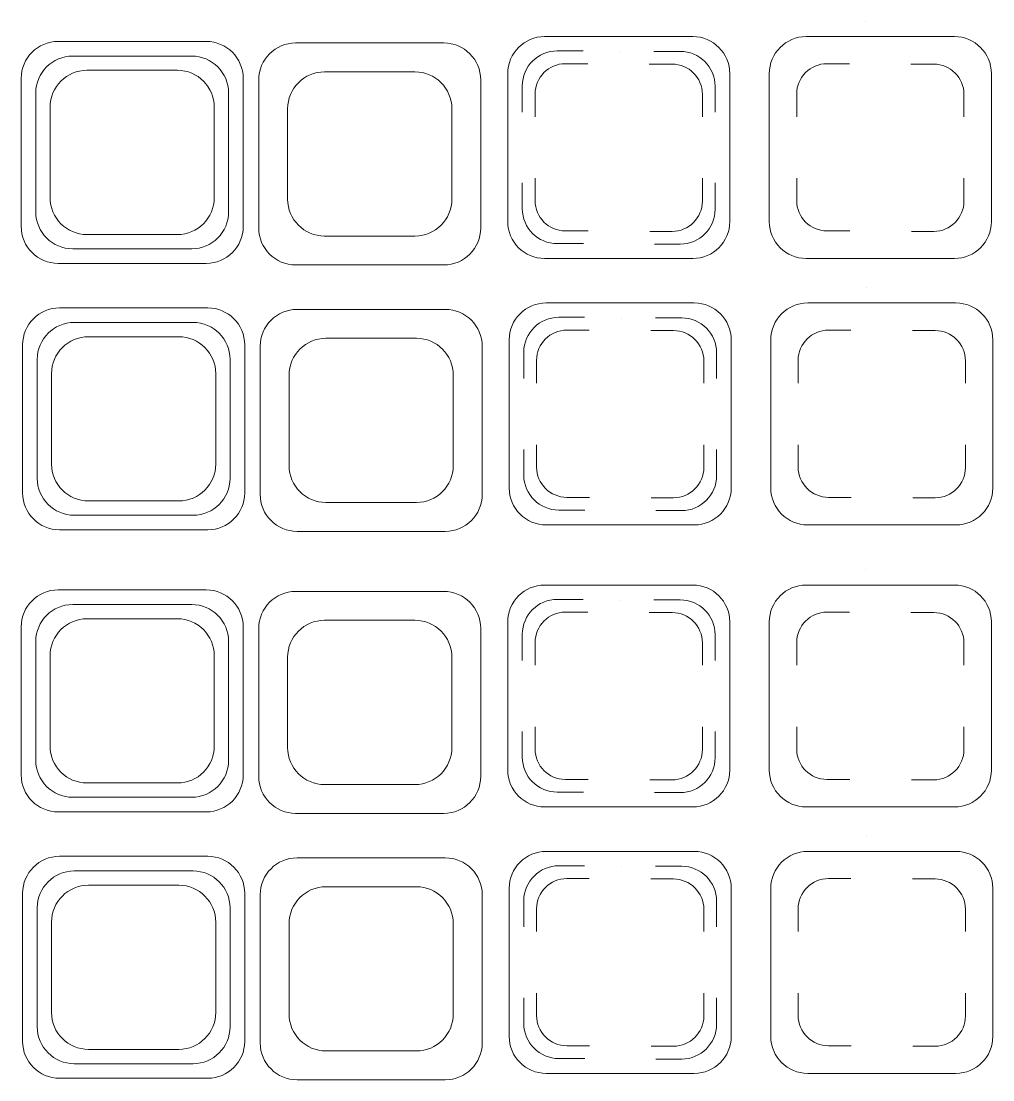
# Model space of a CAD drawing. Header units: inches. Extents: x 7.8 to 21.2, y -17.5 to -10.1.
# Drawn here: x 7.816 to 11.107, y -17.489 to -13.903 of the extents above; entities that cross this region are included whole.
import ezdxf

# ---------------------------------------------------------------- set-up
doc = ezdxf.new("R2010")
doc.units = ezdxf.units.IN
doc.header["$MEASUREMENT"] = 0
doc.layers.add('Layer 1', color=7, linetype='Continuous')

# ---------------------------------------------------------------- blocks, each defined once
blk = doc.blocks.new('block 35')
at = {"layer": 'Layer 1', "color": 179, "lineweight": 18, "true_color": 0x231f20}
for points in [[(9.5137, -14.211), (9.5137, -14.211), (9.5137, -14.1219), (9.5137, -14.1219), (9.5137, -14.0569), (9.5669, -14.0037), (9.6319, -14.0037), (9.6319, -14.0037), (9.7193, -14.0037), (9.7193, -14.0037)], [(9.721, -14.6568), (9.721, -14.6568), (9.6319, -14.6568), (9.6319, -14.6568), (9.5669, -14.6568), (9.5137, -14.6036), (9.5137, -14.5386), (9.5137, -14.5386), (9.5137, -14.4512), (9.5137, -14.4512)], [(10.1668, -14.4512), (10.1668, -14.4512), (10.1668, -14.5403), (10.1668, -14.5403), (10.1668, -14.6053), (10.1136, -14.6585), (10.0486, -14.6585), (10.0486, -14.6585), (9.9612, -14.6585), (9.9612, -14.6585)]]:
    blk.add_open_spline(points, degree=3, knots=[0, 0, 0, 0, 1, 1, 1, 2, 2, 2, 3, 3, 3, 3], dxfattribs=at)
blk = doc.blocks.new('block 34')
at = {"layer": 'Layer 1', "color": 179, "lineweight": 18, "true_color": 0x231f20}
blk.add_open_spline([(9.9595, -14.0055), (9.9595, -14.0055), (10.0486, -14.0055), (10.0486, -14.0055), (10.1136, -14.0055), (10.1668, -14.0587), (10.1668, -14.1237), (10.1668, -14.1237), (10.1668, -14.211), (10.1668, -14.211)], degree=3, knots=[0, 0, 0, 0, 1, 1, 1, 2, 2, 2, 3, 3, 3, 3], dxfattribs=at)
at = {"layer": 'Layer 1'}
blk.add_blockref('block 35', (0, 0), dxfattribs=at)
blk = doc.blocks.new('block 36')
at = {"layer": 'Layer 1', "color": 179, "lineweight": 18, "true_color": 0x231f20}
for points in [[(9.5569, -14.2269), (9.5569, -14.2269), (9.5569, -14.1496), (9.5569, -14.1496), (9.5569, -14.0932), (9.6031, -14.0471), (9.6595, -14.0471), (9.6595, -14.0471), (9.7353, -14.0471), (9.7353, -14.0471)], [(9.9437, -14.0486), (9.9437, -14.0486), (10.021, -14.0486), (10.021, -14.0486), (10.0774, -14.0486), (10.1235, -14.0947), (10.1235, -14.1512), (10.1235, -14.1512), (10.1235, -14.2269), (10.1235, -14.2269)], [(9.7368, -14.6137), (9.7368, -14.6137), (9.6595, -14.6137), (9.6595, -14.6137), (9.6031, -14.6137), (9.5569, -14.5675), (9.5569, -14.5111), (9.5569, -14.5111), (9.5569, -14.4353), (9.5569, -14.4353)], [(10.1235, -14.4353), (10.1235, -14.4353), (10.1235, -14.5126), (10.1235, -14.5126), (10.1235, -14.569), (10.0774, -14.6152), (10.021, -14.6152), (10.021, -14.6152), (9.9452, -14.6152), (9.9452, -14.6152)]]:
    blk.add_open_spline(points, degree=3, knots=[0, 0, 0, 0, 1, 1, 1, 2, 2, 2, 3, 3, 3, 3], dxfattribs=at)
blk = doc.blocks.new('block 37')
at = {"layer": 'Layer 1', "color": 179, "lineweight": 18, "true_color": 0x231f20}
for points in [[(10.4429, -14.2269), (10.4429, -14.2269), (10.4429, -14.1496), (10.4429, -14.1496), (10.4429, -14.0932), (10.4891, -14.0471), (10.5455, -14.0471), (10.5455, -14.0471), (10.6213, -14.0471), (10.6213, -14.0471)], [(10.8296, -14.0486), (10.8296, -14.0486), (10.9069, -14.0486), (10.9069, -14.0486), (10.9634, -14.0486), (11.0095, -14.0947), (11.0095, -14.1512), (11.0095, -14.1512), (11.0095, -14.2269), (11.0095, -14.2269)], [(10.6228, -14.6137), (10.6228, -14.6137), (10.5455, -14.6137), (10.5455, -14.6137), (10.4891, -14.6137), (10.4429, -14.5675), (10.4429, -14.5111), (10.4429, -14.5111), (10.4429, -14.4353), (10.4429, -14.4353)], [(11.0095, -14.4353), (11.0095, -14.4353), (11.0095, -14.5126), (11.0095, -14.5126), (11.0095, -14.569), (10.9634, -14.6152), (10.9069, -14.6152), (10.9069, -14.6152), (10.8312, -14.6152), (10.8312, -14.6152)]]:
    blk.add_open_spline(points, degree=3, knots=[0, 0, 0, 0, 1, 1, 1, 2, 2, 2, 3, 3, 3, 3], dxfattribs=at)
blk = doc.blocks.new('block 39')
at = {"layer": 'Layer 1', "color": 179, "lineweight": 18, "true_color": 0x231f20}
for points in [[(9.5186, -15.1136), (9.5186, -15.1136), (9.5186, -15.0245), (9.5186, -15.0245), (9.5186, -14.9594), (9.5718, -14.9062), (9.6369, -14.9062), (9.6369, -14.9062), (9.7242, -14.9062), (9.7242, -14.9062)], [(9.7259, -15.5593), (9.7259, -15.5593), (9.6369, -15.5593), (9.6369, -15.5593), (9.5718, -15.5593), (9.5186, -15.5061), (9.5186, -15.4411), (9.5186, -15.4411), (9.5186, -15.3537), (9.5186, -15.3537)], [(10.1717, -15.3537), (10.1717, -15.3537), (10.1717, -15.4428), (10.1717, -15.4428), (10.1717, -15.5078), (10.1185, -15.561), (10.0535, -15.561), (10.0535, -15.561), (9.9661, -15.561), (9.9661, -15.561)]]:
    blk.add_open_spline(points, degree=3, knots=[0, 0, 0, 0, 1, 1, 1, 2, 2, 2, 3, 3, 3, 3], dxfattribs=at)
blk = doc.blocks.new('block 38')
at = {"layer": 'Layer 1', "color": 179, "lineweight": 18, "true_color": 0x231f20}
blk.add_open_spline([(9.9644, -14.908), (9.9644, -14.908), (10.0535, -14.908), (10.0535, -14.908), (10.1185, -14.908), (10.1717, -14.9612), (10.1717, -15.0262), (10.1717, -15.0262), (10.1717, -15.1136), (10.1717, -15.1136)], degree=3, knots=[0, 0, 0, 0, 1, 1, 1, 2, 2, 2, 3, 3, 3, 3], dxfattribs=at)
at = {"layer": 'Layer 1'}
blk.add_blockref('block 39', (0, 0), dxfattribs=at)
blk = doc.blocks.new('block 40')
at = {"layer": 'Layer 1', "color": 179, "lineweight": 18, "true_color": 0x231f20}
for points in [[(9.5619, -15.1294), (9.5619, -15.1294), (9.5619, -15.0522), (9.5619, -15.0522), (9.5619, -14.9957), (9.608, -14.9496), (9.6644, -14.9496), (9.6644, -14.9496), (9.7402, -14.9496), (9.7402, -14.9496)], [(9.9486, -14.9511), (9.9486, -14.9511), (10.0259, -14.9511), (10.0259, -14.9511), (10.0823, -14.9511), (10.1285, -14.9973), (10.1285, -15.0537), (10.1285, -15.0537), (10.1285, -15.1294), (10.1285, -15.1294)], [(9.7417, -15.5162), (9.7417, -15.5162), (9.6644, -15.5162), (9.6644, -15.5162), (9.608, -15.5162), (9.5619, -15.47), (9.5619, -15.4136), (9.5619, -15.4136), (9.5619, -15.3378), (9.5619, -15.3378)], [(10.1285, -15.3378), (10.1285, -15.3378), (10.1285, -15.4151), (10.1285, -15.4151), (10.1285, -15.4715), (10.0823, -15.5177), (10.0259, -15.5177), (10.0259, -15.5177), (9.9501, -15.5177), (9.9501, -15.5177)]]:
    blk.add_open_spline(points, degree=3, knots=[0, 0, 0, 0, 1, 1, 1, 2, 2, 2, 3, 3, 3, 3], dxfattribs=at)
blk = doc.blocks.new('block 41')
at = {"layer": 'Layer 1', "color": 179, "lineweight": 18, "true_color": 0x231f20}
for points in [[(10.4478, -15.1294), (10.4478, -15.1294), (10.4478, -15.0522), (10.4478, -15.0522), (10.4478, -14.9957), (10.494, -14.9496), (10.5504, -14.9496), (10.5504, -14.9496), (10.6262, -14.9496), (10.6262, -14.9496)], [(10.8346, -14.9511), (10.8346, -14.9511), (10.9119, -14.9511), (10.9119, -14.9511), (10.9683, -14.9511), (11.0144, -14.9973), (11.0144, -15.0537), (11.0144, -15.0537), (11.0144, -15.1294), (11.0144, -15.1294)], [(10.6277, -15.5162), (10.6277, -15.5162), (10.5504, -15.5162), (10.5504, -15.5162), (10.494, -15.5162), (10.4478, -15.47), (10.4478, -15.4136), (10.4478, -15.4136), (10.4478, -15.3378), (10.4478, -15.3378)], [(11.0144, -15.3378), (11.0144, -15.3378), (11.0144, -15.4151), (11.0144, -15.4151), (11.0144, -15.4715), (10.9683, -15.5177), (10.9119, -15.5177), (10.9119, -15.5177), (10.8361, -15.5177), (10.8361, -15.5177)]]:
    blk.add_open_spline(points, degree=3, knots=[0, 0, 0, 0, 1, 1, 1, 2, 2, 2, 3, 3, 3, 3], dxfattribs=at)
blk = doc.blocks.new('block 51')
at = {"layer": 'Layer 1', "color": 179, "lineweight": 18, "true_color": 0x231f20}
for points in [[(9.5137, -16.069), (9.5137, -16.069), (9.5137, -15.9799), (9.5137, -15.9799), (9.5137, -15.9149), (9.5669, -15.8617), (9.6319, -15.8617), (9.6319, -15.8617), (9.7193, -15.8617), (9.7193, -15.8617)], [(9.721, -16.5147), (9.721, -16.5147), (9.6319, -16.5147), (9.6319, -16.5147), (9.5669, -16.5147), (9.5137, -16.4616), (9.5137, -16.3965), (9.5137, -16.3965), (9.5137, -16.3092), (9.5137, -16.3092)], [(10.1668, -16.3092), (10.1668, -16.3092), (10.1668, -16.3983), (10.1668, -16.3983), (10.1668, -16.4633), (10.1136, -16.5165), (10.0486, -16.5165), (10.0486, -16.5165), (9.9612, -16.5165), (9.9612, -16.5165)]]:
    blk.add_open_spline(points, degree=3, knots=[0, 0, 0, 0, 1, 1, 1, 2, 2, 2, 3, 3, 3, 3], dxfattribs=at)
blk = doc.blocks.new('block 50')
at = {"layer": 'Layer 1', "color": 179, "lineweight": 18, "true_color": 0x231f20}
blk.add_open_spline([(9.9595, -15.8634), (9.9595, -15.8634), (10.0486, -15.8634), (10.0486, -15.8634), (10.1136, -15.8634), (10.1668, -15.9166), (10.1668, -15.9816), (10.1668, -15.9816), (10.1668, -16.069), (10.1668, -16.069)], degree=3, knots=[0, 0, 0, 0, 1, 1, 1, 2, 2, 2, 3, 3, 3, 3], dxfattribs=at)
at = {"layer": 'Layer 1'}
blk.add_blockref('block 51', (0, 0), dxfattribs=at)
blk = doc.blocks.new('block 52')
at = {"layer": 'Layer 1', "color": 179, "lineweight": 18, "true_color": 0x231f20}
for points in [[(9.5569, -16.0849), (9.5569, -16.0849), (9.5569, -16.0076), (9.5569, -16.0076), (9.5569, -15.9512), (9.6031, -15.905), (9.6595, -15.905), (9.6595, -15.905), (9.7353, -15.905), (9.7353, -15.905)], [(9.9437, -15.9065), (9.9437, -15.9065), (10.021, -15.9065), (10.021, -15.9065), (10.0774, -15.9065), (10.1235, -15.9527), (10.1235, -16.0091), (10.1235, -16.0091), (10.1235, -16.0849), (10.1235, -16.0849)], [(9.7368, -16.4716), (9.7368, -16.4716), (9.6595, -16.4716), (9.6595, -16.4716), (9.6031, -16.4716), (9.5569, -16.4255), (9.5569, -16.3691), (9.5569, -16.3691), (9.5569, -16.2933), (9.5569, -16.2933)], [(10.1235, -16.2933), (10.1235, -16.2933), (10.1235, -16.3706), (10.1235, -16.3706), (10.1235, -16.427), (10.0774, -16.4731), (10.021, -16.4731), (10.021, -16.4731), (9.9452, -16.4731), (9.9452, -16.4731)]]:
    blk.add_open_spline(points, degree=3, knots=[0, 0, 0, 0, 1, 1, 1, 2, 2, 2, 3, 3, 3, 3], dxfattribs=at)
blk = doc.blocks.new('block 53')
at = {"layer": 'Layer 1', "color": 179, "lineweight": 18, "true_color": 0x231f20}
for points in [[(10.4429, -16.0849), (10.4429, -16.0849), (10.4429, -16.0076), (10.4429, -16.0076), (10.4429, -15.9512), (10.4891, -15.905), (10.5455, -15.905), (10.5455, -15.905), (10.6213, -15.905), (10.6213, -15.905)], [(10.8296, -15.9065), (10.8296, -15.9065), (10.9069, -15.9065), (10.9069, -15.9065), (10.9634, -15.9065), (11.0095, -15.9527), (11.0095, -16.0091), (11.0095, -16.0091), (11.0095, -16.0849), (11.0095, -16.0849)], [(10.6228, -16.4716), (10.6228, -16.4716), (10.5455, -16.4716), (10.5455, -16.4716), (10.4891, -16.4716), (10.4429, -16.4255), (10.4429, -16.3691), (10.4429, -16.3691), (10.4429, -16.2933), (10.4429, -16.2933)], [(11.0095, -16.2933), (11.0095, -16.2933), (11.0095, -16.3706), (11.0095, -16.3706), (11.0095, -16.427), (10.9634, -16.4731), (10.9069, -16.4731), (10.9069, -16.4731), (10.8312, -16.4731), (10.8312, -16.4731)]]:
    blk.add_open_spline(points, degree=3, knots=[0, 0, 0, 0, 1, 1, 1, 2, 2, 2, 3, 3, 3, 3], dxfattribs=at)
blk = doc.blocks.new('block 55')
at = {"layer": 'Layer 1', "color": 179, "lineweight": 18, "true_color": 0x231f20}
for points in [[(9.5186, -16.9715), (9.5186, -16.9715), (9.5186, -16.8824), (9.5186, -16.8824), (9.5186, -16.8174), (9.5718, -16.7642), (9.6369, -16.7642), (9.6369, -16.7642), (9.7242, -16.7642), (9.7242, -16.7642)], [(9.7259, -17.4173), (9.7259, -17.4173), (9.6369, -17.4173), (9.6369, -17.4173), (9.5718, -17.4173), (9.5186, -17.3641), (9.5186, -17.299), (9.5186, -17.299), (9.5186, -17.2117), (9.5186, -17.2117)], [(10.1717, -17.2117), (10.1717, -17.2117), (10.1717, -17.3008), (10.1717, -17.3008), (10.1717, -17.3658), (10.1185, -17.419), (10.0535, -17.419), (10.0535, -17.419), (9.9661, -17.419), (9.9661, -17.419)]]:
    blk.add_open_spline(points, degree=3, knots=[0, 0, 0, 0, 1, 1, 1, 2, 2, 2, 3, 3, 3, 3], dxfattribs=at)
blk = doc.blocks.new('block 54')
at = {"layer": 'Layer 1', "color": 179, "lineweight": 18, "true_color": 0x231f20}
blk.add_open_spline([(9.9644, -16.7659), (9.9644, -16.7659), (10.0535, -16.7659), (10.0535, -16.7659), (10.1185, -16.7659), (10.1717, -16.8191), (10.1717, -16.8841), (10.1717, -16.8841), (10.1717, -16.9715), (10.1717, -16.9715)], degree=3, knots=[0, 0, 0, 0, 1, 1, 1, 2, 2, 2, 3, 3, 3, 3], dxfattribs=at)
at = {"layer": 'Layer 1'}
blk.add_blockref('block 55', (0, 0), dxfattribs=at)
blk = doc.blocks.new('block 56')
at = {"layer": 'Layer 1', "color": 179, "lineweight": 18, "true_color": 0x231f20}
for points in [[(9.5619, -16.9874), (9.5619, -16.9874), (9.5619, -16.9101), (9.5619, -16.9101), (9.5619, -16.8537), (9.608, -16.8075), (9.6644, -16.8075), (9.6644, -16.8075), (9.7402, -16.8075), (9.7402, -16.8075)], [(9.9486, -16.809), (9.9486, -16.809), (10.0259, -16.809), (10.0259, -16.809), (10.0823, -16.809), (10.1285, -16.8552), (10.1285, -16.9116), (10.1285, -16.9116), (10.1285, -16.9874), (10.1285, -16.9874)], [(9.7417, -17.3741), (9.7417, -17.3741), (9.6644, -17.3741), (9.6644, -17.3741), (9.608, -17.3741), (9.5619, -17.328), (9.5619, -17.2716), (9.5619, -17.2716), (9.5619, -17.1958), (9.5619, -17.1958)], [(10.1285, -17.1958), (10.1285, -17.1958), (10.1285, -17.2731), (10.1285, -17.2731), (10.1285, -17.3295), (10.0823, -17.3756), (10.0259, -17.3756), (10.0259, -17.3756), (9.9501, -17.3756), (9.9501, -17.3756)]]:
    blk.add_open_spline(points, degree=3, knots=[0, 0, 0, 0, 1, 1, 1, 2, 2, 2, 3, 3, 3, 3], dxfattribs=at)
blk = doc.blocks.new('block 57')
at = {"layer": 'Layer 1', "color": 179, "lineweight": 18, "true_color": 0x231f20}
for points in [[(10.4478, -16.9874), (10.4478, -16.9874), (10.4478, -16.9101), (10.4478, -16.9101), (10.4478, -16.8537), (10.494, -16.8075), (10.5504, -16.8075), (10.5504, -16.8075), (10.6262, -16.8075), (10.6262, -16.8075)], [(10.8346, -16.809), (10.8346, -16.809), (10.9119, -16.809), (10.9119, -16.809), (10.9683, -16.809), (11.0144, -16.8552), (11.0144, -16.9116), (11.0144, -16.9116), (11.0144, -16.9874), (11.0144, -16.9874)], [(10.6277, -17.3741), (10.6277, -17.3741), (10.5504, -17.3741), (10.5504, -17.3741), (10.494, -17.3741), (10.4478, -17.328), (10.4478, -17.2716), (10.4478, -17.2716), (10.4478, -17.1958), (10.4478, -17.1958)], [(11.0144, -17.1958), (11.0144, -17.1958), (11.0144, -17.2731), (11.0144, -17.2731), (11.0144, -17.3295), (10.9683, -17.3756), (10.9119, -17.3756), (10.9119, -17.3756), (10.8361, -17.3756), (10.8361, -17.3756)]]:
    blk.add_open_spline(points, degree=3, knots=[0, 0, 0, 0, 1, 1, 1, 2, 2, 2, 3, 3, 3, 3], dxfattribs=at)

msp = doc.modelspace()

# ---------------------------------------------------------------- linework, layer by layer
at = {"layer": 'Layer 1', "lineweight": 0}
for points in [[(10.6756, -13.9031), (10.6756, -13.9031)], [(9.8444, -14.0068), (9.8444, -14.0068)], [(10.6806, -14.8056), (10.6806, -14.8056)], [(9.8493, -14.9093), (9.8493, -14.9093)], [(10.6756, -15.761), (10.6756, -15.761)], [(9.8444, -15.8648), (9.8444, -15.8648)], [(10.6806, -16.6635), (10.6806, -16.6635)], [(9.8493, -16.7673), (9.8493, -16.7673)]]:
    msp.add_lwpolyline(points, dxfattribs=at)
for points in [[(8.4434, -14.7237), (8.4434, -14.7237), (7.9415, -14.7237), (7.9415, -14.7237), (7.8727, -14.7237), (7.8165, -14.6675), (7.8165, -14.5987), (7.8165, -14.5987), (7.8165, -14.0968), (7.8165, -14.0968), (7.8165, -14.028), (7.8727, -13.9718), (7.9415, -13.9718), (7.9415, -13.9718), (8.4434, -13.9718), (8.4434, -13.9718), (8.5122, -13.9718), (8.5684, -14.028), (8.5684, -14.0968), (8.5684, -14.0968), (8.5684, -14.5987), (8.5684, -14.5987), (8.5684, -14.6675), (8.5122, -14.7237), (8.4434, -14.7237)], [(9.2479, -14.7289), (9.2479, -14.7289), (8.7459, -14.7289), (8.7459, -14.7289), (8.6772, -14.7289), (8.6209, -14.6726), (8.6209, -14.6039), (8.6209, -14.6039), (8.6209, -14.1019), (8.6209, -14.1019), (8.6209, -14.0332), (8.6772, -13.9769), (8.7459, -13.9769), (8.7459, -13.9769), (9.2479, -13.9769), (9.2479, -13.9769), (9.3166, -13.9769), (9.3729, -14.0332), (9.3729, -14.1019), (9.3729, -14.1019), (9.3729, -14.6039), (9.3729, -14.6039), (9.3729, -14.6726), (9.3166, -14.7289), (9.2479, -14.7289)], [(10.0912, -14.7071), (10.0912, -14.7071), (9.5893, -14.7071), (9.5893, -14.7071), (9.5205, -14.7071), (9.4643, -14.6509), (9.4643, -14.5821), (9.4643, -14.5821), (9.4643, -14.0802), (9.4643, -14.0802), (9.4643, -14.0114), (9.5205, -13.9552), (9.5893, -13.9552), (9.5893, -13.9552), (10.0912, -13.9552), (10.0912, -13.9552), (10.16, -13.9552), (10.2162, -14.0114), (10.2162, -14.0802), (10.2162, -14.0802), (10.2162, -14.5821), (10.2162, -14.5821), (10.2162, -14.6509), (10.16, -14.7071), (10.0912, -14.7071)], [(10.9772, -14.7071), (10.9772, -14.7071), (10.4752, -14.7071), (10.4752, -14.7071), (10.4065, -14.7071), (10.3502, -14.6509), (10.3502, -14.5821), (10.3502, -14.5821), (10.3502, -14.0802), (10.3502, -14.0802), (10.3502, -14.0114), (10.4065, -13.9552), (10.4752, -13.9552), (10.4752, -13.9552), (10.9772, -13.9552), (10.9772, -13.9552), (11.0459, -13.9552), (11.1022, -14.0114), (11.1022, -14.0802), (11.1022, -14.0802), (11.1022, -14.5821), (11.1022, -14.5821), (11.1022, -14.6509), (11.0459, -14.7071), (10.9772, -14.7071)], [(8.4484, -15.6262), (8.4484, -15.6262), (7.9464, -15.6262), (7.9464, -15.6262), (7.8776, -15.6262), (7.8214, -15.57), (7.8214, -15.5012), (7.8214, -15.5012), (7.8214, -14.9993), (7.8214, -14.9993), (7.8214, -14.9305), (7.8776, -14.8743), (7.9464, -14.8743), (7.9464, -14.8743), (8.4484, -14.8743), (8.4484, -14.8743), (8.5171, -14.8743), (8.5734, -14.9305), (8.5734, -14.9993), (8.5734, -14.9993), (8.5734, -15.5012), (8.5734, -15.5012), (8.5734, -15.57), (8.5171, -15.6262), (8.4484, -15.6262)], [(9.2528, -15.6314), (9.2528, -15.6314), (8.7509, -15.6314), (8.7509, -15.6314), (8.6821, -15.6314), (8.6259, -15.5752), (8.6259, -15.5064), (8.6259, -15.5064), (8.6259, -15.0044), (8.6259, -15.0044), (8.6259, -14.9357), (8.6821, -14.8794), (8.7509, -14.8794), (8.7509, -14.8794), (9.2528, -14.8794), (9.2528, -14.8794), (9.3216, -14.8794), (9.3778, -14.9357), (9.3778, -15.0044), (9.3778, -15.0044), (9.3778, -15.5064), (9.3778, -15.5064), (9.3778, -15.5752), (9.3216, -15.6314), (9.2528, -15.6314)], [(10.0962, -15.6096), (10.0962, -15.6096), (9.5942, -15.6096), (9.5942, -15.6096), (9.5254, -15.6096), (9.4692, -15.5534), (9.4692, -15.4846), (9.4692, -15.4846), (9.4692, -14.9827), (9.4692, -14.9827), (9.4692, -14.9139), (9.5254, -14.8577), (9.5942, -14.8577), (9.5942, -14.8577), (10.0962, -14.8577), (10.0962, -14.8577), (10.1649, -14.8577), (10.2212, -14.9139), (10.2212, -14.9827), (10.2212, -14.9827), (10.2212, -15.4846), (10.2212, -15.4846), (10.2212, -15.5534), (10.1649, -15.6096), (10.0962, -15.6096)], [(10.9821, -15.6096), (10.9821, -15.6096), (10.4802, -15.6096), (10.4802, -15.6096), (10.4114, -15.6096), (10.3552, -15.5534), (10.3552, -15.4846), (10.3552, -15.4846), (10.3552, -14.9827), (10.3552, -14.9827), (10.3552, -14.9139), (10.4114, -14.8577), (10.4802, -14.8577), (10.4802, -14.8577), (10.9821, -14.8577), (10.9821, -14.8577), (11.0509, -14.8577), (11.1071, -14.9139), (11.1071, -14.9827), (11.1071, -14.9827), (11.1071, -15.4846), (11.1071, -15.4846), (11.1071, -15.5534), (11.0509, -15.6096), (10.9821, -15.6096)], [(10.0912, -16.5651), (10.0912, -16.5651), (9.5893, -16.5651), (9.5893, -16.5651), (9.5205, -16.5651), (9.4643, -16.5088), (9.4643, -16.4401), (9.4643, -16.4401), (9.4643, -15.9381), (9.4643, -15.9381), (9.4643, -15.8694), (9.5205, -15.8131), (9.5893, -15.8131), (9.5893, -15.8131), (10.0912, -15.8131), (10.0912, -15.8131), (10.16, -15.8131), (10.2162, -15.8694), (10.2162, -15.9381), (10.2162, -15.9381), (10.2162, -16.4401), (10.2162, -16.4401), (10.2162, -16.5088), (10.16, -16.5651), (10.0912, -16.5651)], [(10.9772, -16.5651), (10.9772, -16.5651), (10.4752, -16.5651), (10.4752, -16.5651), (10.4065, -16.5651), (10.3502, -16.5088), (10.3502, -16.4401), (10.3502, -16.4401), (10.3502, -15.9381), (10.3502, -15.9381), (10.3502, -15.8694), (10.4065, -15.8131), (10.4752, -15.8131), (10.4752, -15.8131), (10.9772, -15.8131), (10.9772, -15.8131), (11.0459, -15.8131), (11.1022, -15.8694), (11.1022, -15.9381), (11.1022, -15.9381), (11.1022, -16.4401), (11.1022, -16.4401), (11.1022, -16.5088), (11.0459, -16.5651), (10.9772, -16.5651)], [(8.4434, -16.5817), (8.4434, -16.5817), (7.9415, -16.5817), (7.9415, -16.5817), (7.8727, -16.5817), (7.8165, -16.5254), (7.8165, -16.4567), (7.8165, -16.4567), (7.8165, -15.9547), (7.8165, -15.9547), (7.8165, -15.886), (7.8727, -15.8297), (7.9415, -15.8297), (7.9415, -15.8297), (8.4434, -15.8297), (8.4434, -15.8297), (8.5122, -15.8297), (8.5684, -15.886), (8.5684, -15.9547), (8.5684, -15.9547), (8.5684, -16.4567), (8.5684, -16.4567), (8.5684, -16.5254), (8.5122, -16.5817), (8.4434, -16.5817)], [(9.2479, -16.5868), (9.2479, -16.5868), (8.7459, -16.5868), (8.7459, -16.5868), (8.6772, -16.5868), (8.6209, -16.5306), (8.6209, -16.4618), (8.6209, -16.4618), (8.6209, -15.9599), (8.6209, -15.9599), (8.6209, -15.8911), (8.6772, -15.8349), (8.7459, -15.8349), (8.7459, -15.8349), (9.2479, -15.8349), (9.2479, -15.8349), (9.3166, -15.8349), (9.3729, -15.8911), (9.3729, -15.9599), (9.3729, -15.9599), (9.3729, -16.4618), (9.3729, -16.4618), (9.3729, -16.5306), (9.3166, -16.5868), (9.2479, -16.5868)], [(8.4484, -17.4842), (8.4484, -17.4842), (7.9464, -17.4842), (7.9464, -17.4842), (7.8776, -17.4842), (7.8214, -17.4279), (7.8214, -17.3592), (7.8214, -17.3592), (7.8214, -16.8572), (7.8214, -16.8572), (7.8214, -16.7885), (7.8776, -16.7322), (7.9464, -16.7322), (7.9464, -16.7322), (8.4484, -16.7322), (8.4484, -16.7322), (8.5171, -16.7322), (8.5734, -16.7885), (8.5734, -16.8572), (8.5734, -16.8572), (8.5734, -17.3592), (8.5734, -17.3592), (8.5734, -17.4279), (8.5171, -17.4842), (8.4484, -17.4842)], [(9.2528, -17.4894), (9.2528, -17.4894), (8.7509, -17.4894), (8.7509, -17.4894), (8.6821, -17.4894), (8.6259, -17.4331), (8.6259, -17.3644), (8.6259, -17.3644), (8.6259, -16.8624), (8.6259, -16.8624), (8.6259, -16.7936), (8.6821, -16.7374), (8.7509, -16.7374), (8.7509, -16.7374), (9.2528, -16.7374), (9.2528, -16.7374), (9.3216, -16.7374), (9.3778, -16.7936), (9.3778, -16.8624), (9.3778, -16.8624), (9.3778, -17.3644), (9.3778, -17.3644), (9.3778, -17.4331), (9.3216, -17.4894), (9.2528, -17.4894)], [(10.0962, -17.4676), (10.0962, -17.4676), (9.5942, -17.4676), (9.5942, -17.4676), (9.5254, -17.4676), (9.4692, -17.4113), (9.4692, -17.3426), (9.4692, -17.3426), (9.4692, -16.8406), (9.4692, -16.8406), (9.4692, -16.7719), (9.5254, -16.7156), (9.5942, -16.7156), (9.5942, -16.7156), (10.0962, -16.7156), (10.0962, -16.7156), (10.1649, -16.7156), (10.2212, -16.7719), (10.2212, -16.8406), (10.2212, -16.8406), (10.2212, -17.3426), (10.2212, -17.3426), (10.2212, -17.4113), (10.1649, -17.4676), (10.0962, -17.4676)], [(10.9821, -17.4676), (10.9821, -17.4676), (10.4802, -17.4676), (10.4802, -17.4676), (10.4114, -17.4676), (10.3552, -17.4113), (10.3552, -17.3426), (10.3552, -17.3426), (10.3552, -16.8406), (10.3552, -16.8406), (10.3552, -16.7719), (10.4114, -16.7156), (10.4802, -16.7156), (10.4802, -16.7156), (10.9821, -16.7156), (10.9821, -16.7156), (11.0509, -16.7156), (11.1071, -16.7719), (11.1071, -16.8406), (11.1071, -16.8406), (11.1071, -17.3426), (11.1071, -17.3426), (11.1071, -17.4113), (11.0509, -17.4676), (10.9821, -17.4676)]]:
    msp.add_open_spline(points, degree=3, knots=[0, 0, 0, 0, 1, 1, 1, 2, 2, 2, 3, 3, 3, 4, 4, 4, 5, 5, 5, 6, 6, 6, 7, 7, 7, 8, 8, 8, 8], dxfattribs=at)
at = {"layer": 'Layer 1', "color": 179, "lineweight": 18, "true_color": 0x231f20}
for points in [[(8.394, -14.6743), (8.394, -14.6743), (7.9909, -14.6743), (7.9909, -14.6743), (7.9222, -14.6743), (7.8659, -14.618), (7.8659, -14.5493), (7.8659, -14.5493), (7.8659, -14.1462), (7.8659, -14.1462), (7.8659, -14.0775), (7.9222, -14.0212), (7.9909, -14.0212), (7.9909, -14.0212), (8.394, -14.0212), (8.394, -14.0212), (8.4627, -14.0212), (8.519, -14.0775), (8.519, -14.1462), (8.519, -14.1462), (8.519, -14.5493), (8.519, -14.5493), (8.519, -14.618), (8.4627, -14.6743), (8.394, -14.6743)], [(8.3456, -14.6259), (8.3456, -14.6259), (8.0393, -14.6259), (8.0393, -14.6259), (7.9705, -14.6259), (7.9143, -14.5696), (7.9143, -14.5009), (7.9143, -14.5009), (7.9143, -14.1946), (7.9143, -14.1946), (7.9143, -14.1258), (7.9705, -14.0696), (8.0393, -14.0696), (8.0393, -14.0696), (8.3456, -14.0696), (8.3456, -14.0696), (8.4143, -14.0696), (8.4706, -14.1258), (8.4706, -14.1946), (8.4706, -14.1946), (8.4706, -14.5009), (8.4706, -14.5009), (8.4706, -14.5696), (8.4143, -14.6259), (8.3456, -14.6259)], [(9.1501, -14.6311), (9.1501, -14.6311), (8.8438, -14.6311), (8.8438, -14.6311), (8.775, -14.6311), (8.7188, -14.5748), (8.7188, -14.5061), (8.7188, -14.5061), (8.7188, -14.1998), (8.7188, -14.1998), (8.7188, -14.131), (8.775, -14.0748), (8.8438, -14.0748), (8.8438, -14.0748), (9.1501, -14.0748), (9.1501, -14.0748), (9.2188, -14.0748), (9.2751, -14.131), (9.2751, -14.1998), (9.2751, -14.1998), (9.2751, -14.5061), (9.2751, -14.5061), (9.2751, -14.5748), (9.2188, -14.6311), (9.1501, -14.6311)], [(8.3989, -15.5768), (8.3989, -15.5768), (7.9958, -15.5768), (7.9958, -15.5768), (7.9271, -15.5768), (7.8708, -15.5205), (7.8708, -15.4518), (7.8708, -15.4518), (7.8708, -15.0487), (7.8708, -15.0487), (7.8708, -14.98), (7.9271, -14.9237), (7.9958, -14.9237), (7.9958, -14.9237), (8.3989, -14.9237), (8.3989, -14.9237), (8.4677, -14.9237), (8.5239, -14.98), (8.5239, -15.0487), (8.5239, -15.0487), (8.5239, -15.4518), (8.5239, -15.4518), (8.5239, -15.5205), (8.4677, -15.5768), (8.3989, -15.5768)], [(8.3505, -15.5284), (8.3505, -15.5284), (8.0442, -15.5284), (8.0442, -15.5284), (7.9755, -15.5284), (7.9192, -15.4721), (7.9192, -15.4034), (7.9192, -15.4034), (7.9192, -15.0971), (7.9192, -15.0971), (7.9192, -15.0284), (7.9755, -14.9721), (8.0442, -14.9721), (8.0442, -14.9721), (8.3505, -14.9721), (8.3505, -14.9721), (8.4193, -14.9721), (8.4755, -15.0284), (8.4755, -15.0971), (8.4755, -15.0971), (8.4755, -15.4034), (8.4755, -15.4034), (8.4755, -15.4721), (8.4193, -15.5284), (8.3505, -15.5284)], [(9.155, -15.5336), (9.155, -15.5336), (8.8487, -15.5336), (8.8487, -15.5336), (8.78, -15.5336), (8.7237, -15.4773), (8.7237, -15.4086), (8.7237, -15.4086), (8.7237, -15.1023), (8.7237, -15.1023), (8.7237, -15.0335), (8.78, -14.9773), (8.8487, -14.9773), (8.8487, -14.9773), (9.155, -14.9773), (9.155, -14.9773), (9.2237, -14.9773), (9.28, -15.0335), (9.28, -15.1023), (9.28, -15.1023), (9.28, -15.4086), (9.28, -15.4086), (9.28, -15.4773), (9.2237, -15.5336), (9.155, -15.5336)], [(8.394, -16.5322), (8.394, -16.5322), (7.9909, -16.5322), (7.9909, -16.5322), (7.9222, -16.5322), (7.8659, -16.476), (7.8659, -16.4072), (7.8659, -16.4072), (7.8659, -16.0042), (7.8659, -16.0042), (7.8659, -15.9354), (7.9222, -15.8792), (7.9909, -15.8792), (7.9909, -15.8792), (8.394, -15.8792), (8.394, -15.8792), (8.4627, -15.8792), (8.519, -15.9354), (8.519, -16.0042), (8.519, -16.0042), (8.519, -16.4072), (8.519, -16.4072), (8.519, -16.476), (8.4627, -16.5322), (8.394, -16.5322)], [(8.3456, -16.4838), (8.3456, -16.4838), (8.0393, -16.4838), (8.0393, -16.4838), (7.9705, -16.4838), (7.9143, -16.4276), (7.9143, -16.3588), (7.9143, -16.3588), (7.9143, -16.0525), (7.9143, -16.0525), (7.9143, -15.9838), (7.9705, -15.9275), (8.0393, -15.9275), (8.0393, -15.9275), (8.3456, -15.9275), (8.3456, -15.9275), (8.4143, -15.9275), (8.4706, -15.9838), (8.4706, -16.0525), (8.4706, -16.0525), (8.4706, -16.3588), (8.4706, -16.3588), (8.4706, -16.4276), (8.4143, -16.4838), (8.3456, -16.4838)], [(9.1501, -16.489), (9.1501, -16.489), (8.8438, -16.489), (8.8438, -16.489), (8.775, -16.489), (8.7188, -16.4328), (8.7188, -16.364), (8.7188, -16.364), (8.7188, -16.0577), (8.7188, -16.0577), (8.7188, -15.989), (8.775, -15.9327), (8.8438, -15.9327), (8.8438, -15.9327), (9.1501, -15.9327), (9.1501, -15.9327), (9.2188, -15.9327), (9.2751, -15.989), (9.2751, -16.0577), (9.2751, -16.0577), (9.2751, -16.364), (9.2751, -16.364), (9.2751, -16.4328), (9.2188, -16.489), (9.1501, -16.489)], [(8.3989, -17.4347), (8.3989, -17.4347), (7.9958, -17.4347), (7.9958, -17.4347), (7.9271, -17.4347), (7.8708, -17.3785), (7.8708, -17.3097), (7.8708, -17.3097), (7.8708, -16.9067), (7.8708, -16.9067), (7.8708, -16.8379), (7.9271, -16.7817), (7.9958, -16.7817), (7.9958, -16.7817), (8.3989, -16.7817), (8.3989, -16.7817), (8.4677, -16.7817), (8.5239, -16.8379), (8.5239, -16.9067), (8.5239, -16.9067), (8.5239, -17.3097), (8.5239, -17.3097), (8.5239, -17.3785), (8.4677, -17.4347), (8.3989, -17.4347)], [(8.3505, -17.3863), (8.3505, -17.3863), (8.0442, -17.3863), (8.0442, -17.3863), (7.9755, -17.3863), (7.9192, -17.3301), (7.9192, -17.2613), (7.9192, -17.2613), (7.9192, -16.9551), (7.9192, -16.9551), (7.9192, -16.8863), (7.9755, -16.8301), (8.0442, -16.8301), (8.0442, -16.8301), (8.3505, -16.8301), (8.3505, -16.8301), (8.4193, -16.8301), (8.4755, -16.8863), (8.4755, -16.9551), (8.4755, -16.9551), (8.4755, -17.2613), (8.4755, -17.2613), (8.4755, -17.3301), (8.4193, -17.3863), (8.3505, -17.3863)], [(9.155, -17.3915), (9.155, -17.3915), (8.8487, -17.3915), (8.8487, -17.3915), (8.78, -17.3915), (8.7237, -17.3353), (8.7237, -17.2665), (8.7237, -17.2665), (8.7237, -16.9602), (8.7237, -16.9602), (8.7237, -16.8915), (8.78, -16.8352), (8.8487, -16.8352), (8.8487, -16.8352), (9.155, -16.8352), (9.155, -16.8352), (9.2237, -16.8352), (9.28, -16.8915), (9.28, -16.9602), (9.28, -16.9602), (9.28, -17.2665), (9.28, -17.2665), (9.28, -17.3353), (9.2237, -17.3915), (9.155, -17.3915)]]:
    msp.add_open_spline(points, degree=3, knots=[0, 0, 0, 0, 1, 1, 1, 2, 2, 2, 3, 3, 3, 4, 4, 4, 5, 5, 5, 6, 6, 6, 7, 7, 7, 8, 8, 8, 8], dxfattribs=at)

# ---------------------------------------------------------------- block references
at = {"layer": 'Layer 1'}
for name in ['block 34', 'block 36', 'block 37', 'block 38', 'block 40', 'block 41', 'block 50', 'block 52', 'block 53', 'block 54', 'block 56', 'block 57']:
    msp.add_blockref(name, (0, 0), dxfattribs=at)

doc.saveas('drawing.dxf')
